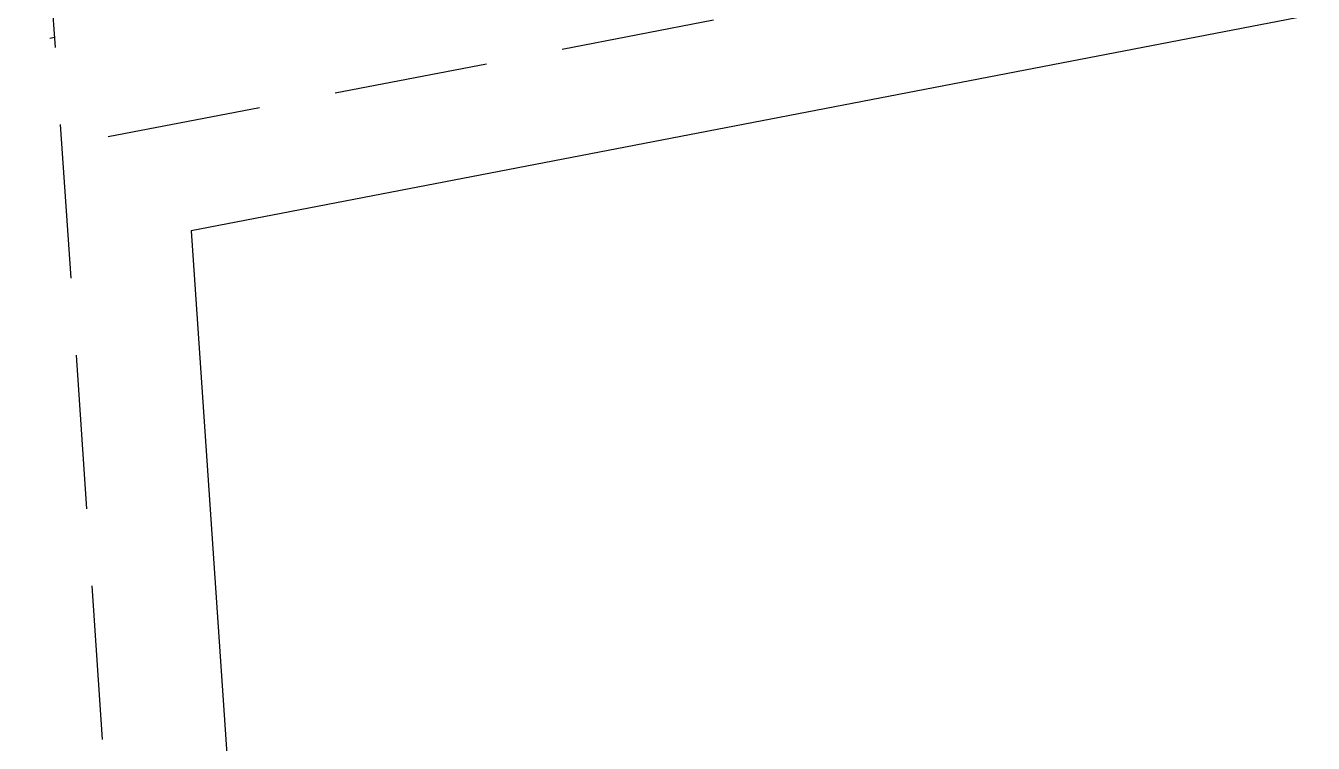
# Model space of a CAD drawing. Header units: metres. Extents: x 295274 to 295728, y 1621957 to 1622195.
# Drawn here: x 295483.45 to 295525.21, y 1622013.57 to 1622036.85 of the extents above; entities that cross this region are included whole.
import ezdxf

# ---------------------------------------------------------------- set-up
doc = ezdxf.new("R2010")
doc.units = ezdxf.units.M
doc.linetypes.add('DASHED', pattern=[0.75, 0.5, -0.25])

msp = doc.modelspace()

# ---------------------------------------------------------------- linework, layer by layer
at = {"color": 1, "linetype": 'DASHED', "ltscale": 10}
msp.add_line((295645.6834, 1622063.9963, 773.913), (295484.6133, 1622032.9521, 773.913), dxfattribs=at)
msp.add_line((295646.3458, 1622060.5595, 773.913), (295488.8105, 1622030.1966, 773.913))
at = {"color": 1, "linetype": 'DASHED', "ltscale": 10, "elevation": 775.973, "flags": 128}
msp.add_lwpolyline([(295479.4645, 1622108.4729), (295486.9731, 1621998.34)], dxfattribs=at)
at = {"ltscale": 6, "elevation": 773.913, "flags": 128}
msp.add_lwpolyline([(295484.3735, 1622036.4702), (295484.2275, 1622036.4421)], dxfattribs=at)
at = {"elevation": 775.973, "flags": 128}
msp.add_lwpolyline([(295488.8105, 1622030.1966), (295491.2772, 1621994.016)], dxfattribs=at)

doc.saveas('drawing.dxf')
